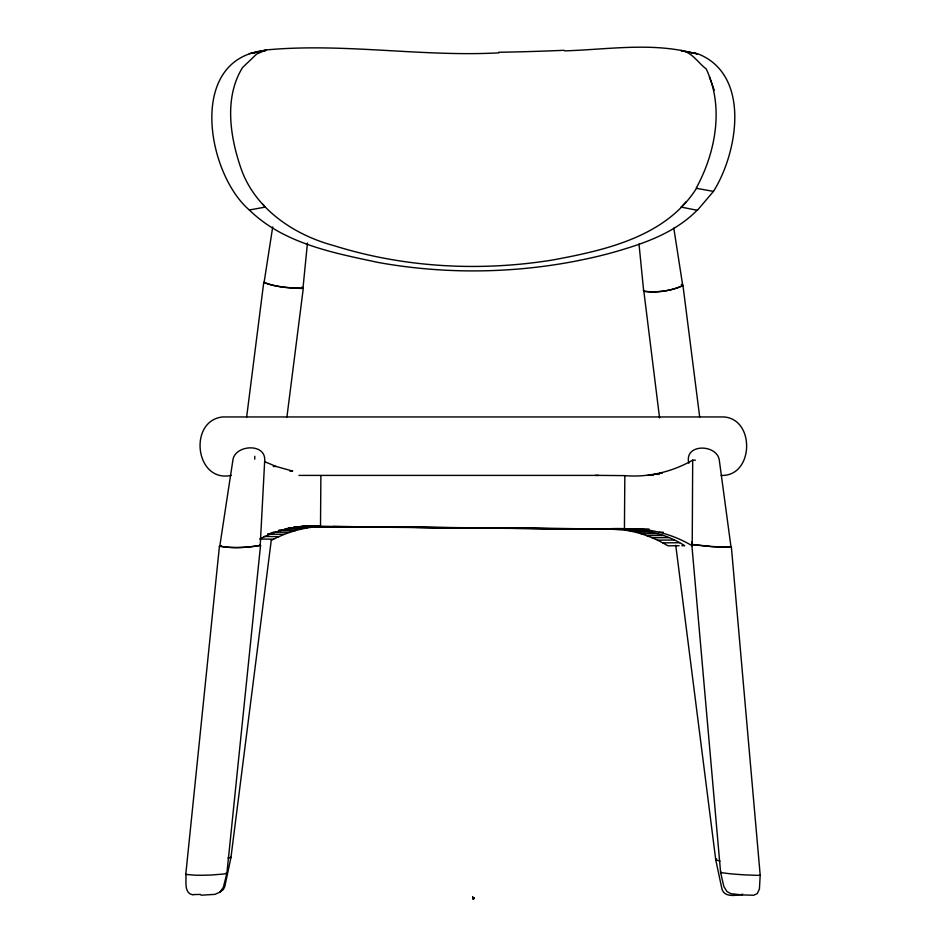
<?xml version="1.0" encoding="UTF-8"?>
<svg xmlns="http://www.w3.org/2000/svg" width="946" height="946" viewBox="0 0 946 946"><rect width="100%" height="100%" fill="white"/><g stroke="black" fill="none" stroke-linecap="round" stroke-linejoin="round"><path stroke-width="1.42" d="M474.076 898.653L473.556 897.92L474.005 898.511M472.716 896.891L472.704 898.641L473.993 898.333M473.993 897.979L472.976 898.7L472.929 897.813M681.002 50.635L697.379 53.78L681.12 50.422C643.268 43.492 603.241 49.677 564.656 50.871M254.77 459.2L254.77 456.244M695.44 460.182L692.697 460.158L692.212 545.783C671.932 533.769 648.116 527.537 624.537 529.145L320.505 526.414L320.883 475.779M681.12 50.422C692.259 52.29 697.876 62.661 706.177 68.904C724.175 106.496 715.779 152.14 696.504 187.592L696.504 188.325C665.57 237.056 604.872 250.312 552.015 260.103C479.61 271.691 404.285 267.683 334.186 245.724C293.733 234.951 254.214 208.404 240.568 167.182C229.89 135.656 224.237 97.19 242.507 67.604L256.603 54.099L266.051 49.949C343.457 42.7 421.195 57.02 498.849 52.858M624.431 529.145L624.833 475.625L595.33 475.353M472.953 898.381L472.716 897.73L473.863 897.92M473.686 898.665L473.686 897.908M473.556 898.026L473.508 898.653M193.019 894.833C183.382 893.343 186.717 880.572 185.806 874.069L219.437 546.22C232.716 548.455 246.894 547.616 260.209 545.464L264.75 459.614C264.703 442.693 234.75 445.069 232.905 460.075L219.803 546.043C232.219 548.704 247.533 547.639 260.552 545.286L260.008 544.896M472.799 897.045L472.728 898.038M760.194 875.156L759.425 888.992L757.273 893.603L753.749 895.223L741.853 894.928L730.655 893.627L726.918 891.487L723.832 886.508L720.604 872.401L691.798 544.399L710.895 546.54L731.388 547.155L760.194 875.156A21.25 0.84 3.9 0 1 757.202 875.357L744.857 874.873A19.227 0.757 3.9 0 1 729.898 873.749L721.1 872.638A21.25 0.84 3.9 0 1 721.455 872.247M643.386 290.67L643.859 291.368C656.76 292.763 670.738 291.025 682.586 285.751L681.368 284.427L682.953 285.408C671.305 291.12 656.512 293.083 643.682 291.096L643.741 290.316L659.575 417.966M301.62 288.459L302.98 288.234L307.45 243.051M260.552 545.286L226.91 873.146L223.398 887.159L220.217 892.007L214.943 894.36L201.06 895.212M302.98 288.223L301.75 287.206L303.311 288.104L286.934 416.938M246.634 417.127L263.745 282.452L264.62 282.144M271.313 539.894L230.942 857.561L224.817 886.473L223.244 889.689L219.768 892.019M272.72 226.898L264.111 282.334C275.333 287.324 290.611 288.329 303.311 288.104M688.842 463.221C683.651 443.13 717.813 443.84 719.386 460.797L731.033 547.214L714.017 546.741L693.383 544.837L692.094 544.553L691.975 541.644M696.504 187.592L696.504 188.325L713.461 191.399C737.927 152.602 751.219 74.332 697.379 53.615M713.461 191.399L697.379 210.308L681.191 207.103L686.11 201.794M741.853 894.928L742.586 894.124M716.619 858.944L715.744 859.808L721.881 888.732C724.116 897.482 735.018 895.566 741.688 894.49M681.191 207.103L681.83 206.666M271.384 540.367C286.189 532.421 302.673 527.537 319.452 526.473L303.82 526.638L336.185 526.721M692.697 460.158C672.251 471.853 648.353 477.635 624.833 475.625M219.803 546.043L221.187 545.617L219.437 546.22M681.889 545.712L684.668 545.688C660.154 529.855 630.273 527.052 601.845 529.181L304.115 526.544L320.812 526.414C299.811 524.581 278.455 529.252 259.819 539.007L273.524 539.208M270.237 533.355L273.583 532.137L290.032 532.279M265.53 50.41C186.362 58.002 206.973 173.792 249.318 209.988L265.4 207.079L262.716 204.23M266.051 49.949L251.246 53.378L254.758 52.81M300.733 526.508L284.9 528.944L301.36 529.086M265.696 50.623L249.318 53.615M579.212 260.446C513.288 273.607 444.939 274.387 378.743 262.562C333.477 252.913 283.682 243.642 249.318 209.988M227.915 857.975L230.079 857.868A21.202 1.703 8 0 0 230.469 857.064M601.845 529.181L629.859 528.873M193.232 894.585L200.469 894.431M273.252 466.461L276.031 466.437L292.657 471.073L289.878 471.096M302.531 526.094L309.484 526.035M301.833 526.283L315.148 526.071M294.005 526.898L298.179 526.863M288.376 527.762L292.551 527.726M278.632 530.351L281.411 530.328M618.045 529.334L635.523 529.24M607.509 528.956L624.478 530.044L641.163 529.902M267.694 534.112L270.473 534.1M624.478 530.044L630.095 531.002L646.792 530.86M630.095 531.002L635.688 532.255L652.373 532.113M635.688 532.255L641.222 533.804L657.919 533.662M641.222 533.804L646.721 535.637L663.406 535.495M646.721 535.637L652.149 537.766L668.834 537.624M652.149 537.766L657.505 540.166L674.202 540.036M657.505 540.166L662.791 542.862L679.476 542.72M679.11 545.736L667.982 545.83L662.791 542.862M301.597 288.459C288.932 287.809 275.605 286.981 263.745 282.452M231.238 475.4C194.971 483.158 188.053 420.544 222.7 416.95L723.997 416.95C755.641 419.433 753.572 476.843 721.148 475.4M298.995 475.4L598.676 475.4M472.598 898.688L473.307 898.688M659.516 473.154L662.259 473.177M653.781 474.313L659.267 474.36M648.022 475.176L653.509 475.223M630.332 528.909L641.625 529.015M310.418 526.449L649.358 529.358M641.932 529.334L648.79 529.393M296.405 526.934L312.854 527.076M290.635 527.797L307.095 527.927M659.185 532.208L663.3 532.243M279.212 530.399L295.672 530.54M268.002 534.159L284.462 534.301M263.863 536.488L278.952 536.619M601.786 528.897L640.903 529.287M401.104 527.241L333.146 526.449M415.59 527.395L507.08 528.27M514.364 528.353L601.514 529.181M720.001 861.108L715.744 859.808L675.751 545.251M691.1 52.704L697.379 53.78M731.069 547.013L729.768 546.717L731.388 547.155M276.031 466.437L265.247 461.908M714.265 90.319L709.417 76.945M673.8 228.128L682.645 284.983M682.953 285.408L699.697 417.08M639.011 244.033L643.67 291.096M697.379 210.308L697.379 210C678.4 229.358 653.095 240.178 627.612 248.053A287.608 174.088 -2.5 0 1 579.189 260.387M564.064 50.292A503.698 104.131 0 0 1 498.625 52.267M226.366 872.744A19.227 1.525 -1.5 0 1 223.847 874.009L211.076 875.026A21.25 1.691 -1.5 0 1 195.55 875.216L186.338 874.471A19.227 1.525 -1.5 0 1 185.806 874.069"/></g></svg>
